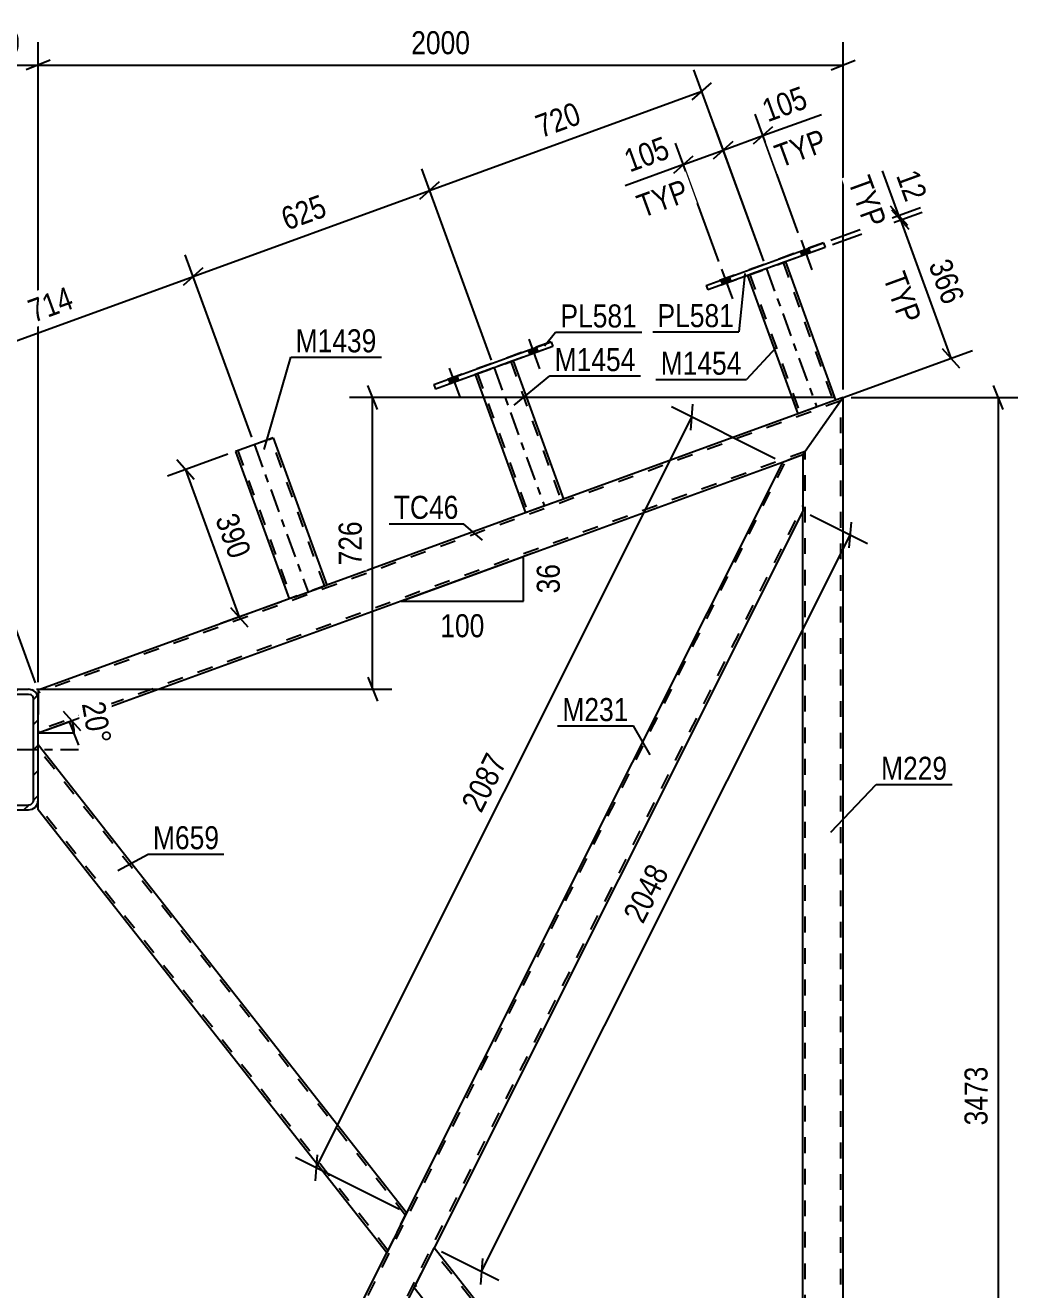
# Model space of a CAD drawing. Header units: millimetres. Extents: x -107 to 1082, y -577 to 264.
# Drawn here: x 818.9 to 942.2, y -210.7 to -53.5 of the extents above; entities that cross this region are included whole.
import ezdxf

# ---------------------------------------------------------------- set-up
doc = ezdxf.new("R2010")
doc.units = ezdxf.units.MM
doc.linetypes.add('DXK_LINE_DOT2', pattern=[3.9198, 1.9599, -1.9599])
doc.linetypes.add('DXK_LINE_DOT3', pattern=[5.9187, 2.979, -0.9799, 0.9799, -0.9799])
doc.styles.add('Arial Narrow', font='ARIALN.TTF', dxfattribs={"height": 0.2})

# ---------------------------------------------------------------- blocks, each defined once
blk = doc.blocks.new('Part-389677451-18751 - 18730')
at = {"color": 7, "linetype": 'DXK_LINE_DOT2'}
for p, q in [((920.17, -100.16), (820.47, -136.44)), ((919.53, -100.07), (917.38, -100.85)), ((920.29, -99.98), (920.47, -99.73)), ((915.77, -106.44), (820.47, -141.13)), ((915.47, -106.87), (912.92, -107.8)), ((885.71, -112.38), (883.5, -113.18)), ((856.34, -123.07), (852.21, -124.57)), ((820.47, -136.13), (820.47, -136.17)), ((820.47, -136.17), (820.47, -136.31)), ((820.47, -137.2), (820.47, -141.45))]:
    blk.add_line(p, q, dxfattribs=at)
at = {"color": 2, "linetype": 'Continuous'}
for p, q in [((920.47, -99.73), (915.47, -106.87)), ((920.47, -99.73), (919.53, -100.07)), ((917.38, -100.85), (885.71, -112.38)), ((912.92, -107.8), (820.47, -141.45)), ((883.5, -113.18), (856.34, -123.07)), ((852.21, -124.57), (820.47, -136.13)), ((820.47, -136.13), (820.47, -136.76)), ((820.47, -136.76), (820.47, -137.2))]:
    blk.add_line(p, q, dxfattribs=at)
blk = doc.blocks.new('Part-389677451-33646 - 18730')
at = {"color": 2, "linetype": 'Continuous'}
for p, q in [((903.45, -85.81), (918.02, -80.51)), ((918.22, -81.07), (903.66, -86.37)), ((918.02, -80.51), (918.02, -80.51)), ((918.02, -80.51), (918.22, -81.07)), ((903.45, -85.81), (903.45, -85.81)), ((903.45, -85.81), (903.66, -86.37))]:
    blk.add_line(p, q, dxfattribs=at)
at = {"color": 7, "linetype": 'DXK_LINE_DOT2'}
for p, q in [((918.02, -80.51), (903.45, -85.81)), ((918.22, -81.07), (903.66, -86.37))]:
    blk.add_line(p, q, dxfattribs=at)
blk = doc.blocks.new('Part-389677451-33650 - 18730')
at = {"color": 7, "linetype": 'DXK_LINE_DOT2'}
for p, q in [((849.68, -104.74), (844.98, -106.45)), ((849.23, -104.91), (849.32, -104.88)), ((849.32, -104.88), (849.34, -104.87)), ((849.34, -104.87), (849.38, -104.85)), ((849.4, -104.85), (849.38, -104.85)), ((849.4, -104.85), (849.4, -104.85)), ((856.06, -123.17), (849.4, -104.85)), ((845.27, -106.35), (845.27, -106.35)), ((845.27, -106.35), (851.92, -124.67)), ((856.34, -123.07), (851.64, -124.78)), ((855.99, -123.2), (855.78, -123.27)), ((851.92, -124.67), (851.94, -124.67)), ((851.94, -124.67), (851.99, -124.65)), ((851.99, -124.65), (852.01, -124.64))]:
    blk.add_line(p, q, dxfattribs=at)
at = {"color": 2, "linetype": 'Continuous'}
for p, q in [((849.12, -104.95), (844.98, -106.45)), ((849.12, -104.95), (849.68, -104.74)), ((849.68, -104.74), (849.68, -104.74)), ((849.68, -104.74), (856.34, -123.07)), ((844.98, -106.45), (844.98, -106.45)), ((844.98, -106.45), (851.64, -124.78)), ((852.21, -124.57), (855.78, -123.27)), ((856.18, -123.13), (855.78, -123.27)), ((856.3, -123.09), (856.18, -123.13)), ((856.34, -123.07), (856.3, -123.09)), ((852.21, -124.57), (851.64, -124.78))]:
    blk.add_line(p, q, dxfattribs=at)
at = {"color": 7, "linetype": 'DXK_LINE_DOT3'}
blk.add_line((847.33, -105.6), (853.99, -123.92), dxfattribs=at)
blk = doc.blocks.new('Part-389677451-18752 - 18730')
at = {"color": 2, "linetype": 'Continuous'}
for p, q in [((919.87, -100.59), (915.47, -106.87)), ((920.47, -99.73), (919.87, -100.59)), ((920.47, -273.03), (920.47, -99.73)), ((915.47, -263.69), (915.47, -113.88))]:
    blk.add_line(p, q, dxfattribs=at)
at = {"color": 7, "linetype": 'DXK_LINE_DOT2'}
for p, q in [((920.17, -272.72), (920.17, -100.16)), ((920.47, -99.73), (920.29, -99.98)), ((915.47, -106.87), (915.47, -113.88)), ((915.77, -268.14), (915.77, -106.44))]:
    blk.add_line(p, q, dxfattribs=at)
blk = doc.blocks.new('Part-389677451-33639 - 18730')
at = {"color": 7, "linetype": 'DXK_LINE_DOT2'}
for p, q in [((874.76, -96.89), (879.46, -95.18)), ((879.46, -95.18), (874.76, -96.89)), ((879.18, -95.28), (879.18, -95.28)), ((879.18, -95.28), (885.42, -112.48)), ((879.46, -95.18), (879.46, -95.18)), ((874.76, -96.89), (874.76, -96.89)), ((874.76, -96.89), (874.76, -96.89)), ((874.76, -96.89), (874.76, -96.89)), ((875.04, -96.78), (875.04, -96.78)), ((875.04, -96.78), (881.29, -113.99)), ((885.71, -112.38), (881.01, -114.09)), ((885.4, -112.49), (885.36, -112.51)), ((881.01, -114.09), (881.01, -114.09))]:
    blk.add_line(p, q, dxfattribs=at)
at = {"color": 2, "linetype": 'Continuous'}
for p, q in [((879.46, -95.18), (885.71, -112.38)), ((874.76, -96.89), (881.01, -114.09)), ((885.71, -112.38), (881.01, -114.09))]:
    blk.add_line(p, q, dxfattribs=at)
at = {"color": 7, "linetype": 'DXK_LINE_DOT3'}
blk.add_line((877.11, -96.03), (883.36, -113.24), dxfattribs=at)
blk = doc.blocks.new('Part-389677451-18753 - 18730')
at = {"color": 2, "linetype": 'Continuous'}
for p, q in [((915.47, -106.87), (912.92, -107.8)), ((915.47, -106.87), (915.47, -113.88)), ((912.92, -107.8), (866.24, -201.11)), ((915.47, -113.88), (869.66, -205.46)), ((819.03, -295.5), (863.77, -206.06)), ((821.15, -302.45), (867.19, -210.4))]:
    blk.add_line(p, q, dxfattribs=at)
at = {"color": 7, "linetype": 'DXK_LINE_DOT2'}
for p, q in [((819.36, -295.52), (913.33, -107.65)), ((820.74, -302.6), (915.47, -113.21)), ((863.77, -206.06), (866.24, -201.11)), ((867.19, -210.4), (869.66, -205.46))]:
    blk.add_line(p, q, dxfattribs=at)
blk = doc.blocks.new('Part-389677451-18756 - 18730')
at = {"color": 2, "linetype": 'Continuous'}
for p, q in [((867.49, -209.81), (869.66, -205.46)), ((915.47, -263.69), (869.66, -205.46)), ((867.19, -210.4), (867.49, -209.81)), ((913.23, -268.93), (867.19, -210.4)), ((915.47, -267.83), (915.47, -263.69))]:
    blk.add_line(p, q, dxfattribs=at)
at = {"color": 7, "linetype": 'DXK_LINE_DOT2'}
for p, q in [((915.47, -264.17), (869.51, -205.75)), ((867.21, -210.36), (867.49, -209.81)), ((913.53, -268.82), (867.34, -210.1)), ((915.26, -268.19), (913.23, -268.93)), ((915.12, -267.47), (914.83, -267.75)), ((915.26, -268.19), (914.83, -267.75)), ((915.47, -267.83), (915.12, -267.47))]:
    blk.add_line(p, q, dxfattribs=at)
blk = doc.blocks.new('Bolt-389677451-33655 - 18730')
at = {"linetype": 'Continuous'}
for points in [[(882.35, -93.49), (881.32, -93.86), (881.53, -94.43), (882.56, -94.05)], [(872.49, -97.08), (871.45, -97.46), (871.66, -98.02), (872.69, -97.64)]]:
    blk.add_hatch(color=1, dxfattribs=at).paths.add_polyline_path(points)
at = {"color": 1, "linetype": 'Continuous'}
for p, q in [((881.41, -92.5), (882.74, -96.17)), ((881.32, -93.86), (881.53, -94.43)), ((882.35, -93.49), (882.56, -94.05)), ((871.45, -97.46), (871.66, -98.02)), ((871.54, -96.09), (872.88, -99.76)), ((872.49, -97.08), (872.69, -97.64))]:
    blk.add_line(p, q, dxfattribs=at)
blk = doc.blocks.new('Part-389677451-18833 - 18730')
at = {"linetype": 'Continuous'}
h = blk.add_hatch(dxfattribs=at)
h.set_pattern_fill('', scale=0.7, style=0, pattern_type=0)
h.set_pattern_definition([(45, (810.4666, -149.8044), (-1.57154, 1.57154), [])])
h.paths.add_polyline_path([(810.47, -137.2), (810.47, -149.8), (810.56, -150.26), (810.82, -150.65), (811.21, -150.91), (811.67, -151), (819.27, -151), (819.73, -150.91), (820.12, -150.65), (820.38, -150.26), (820.47, -149.8), (820.47, -137.2), (820.38, -136.75), (820.12, -136.36), (819.73, -136.1), (819.27, -136), (811.67, -136), (811.21, -136.1), (810.82, -136.36), (810.56, -136.75)])
h.paths.add_polyline_path([(811.24, -136.78), (811.44, -136.65), (811.67, -136.6), (819.27, -136.6), (819.5, -136.65), (819.69, -136.78), (819.82, -136.97), (819.87, -137.2), (819.87, -149.8), (819.82, -150.03), (819.69, -150.23), (819.5, -150.36), (819.27, -150.4), (811.67, -150.4), (811.44, -150.36), (811.24, -150.23), (811.11, -150.03), (811.07, -149.8), (811.07, -137.2), (811.11, -136.97)])
at = {"color": 7, "linetype": 'DXK_LINE_DOT3'}
for p, q in [((815.47, -153.5), (815.47, -133.5)), ((805.47, -143.5), (825.47, -143.5))]:
    blk.add_line(p, q, dxfattribs=at)
at = {"color": 2, "linetype": 'Continuous'}
for p, q in [((810.56, -136.75), (810.47, -137.2)), ((811.67, -136), (811.21, -136.1)), ((811.44, -136.65), (811.67, -136.6)), ((811.67, -136), (819.27, -136)), ((811.67, -136.6), (819.27, -136.6)), ((819.73, -136.1), (819.27, -136)), ((819.27, -136.6), (819.5, -136.65)), ((820.47, -137.2), (820.38, -136.75)), ((810.47, -149.8), (810.47, -137.2)), ((811.07, -137.2), (811.11, -136.97)), ((811.07, -149.8), (811.07, -137.2)), ((819.82, -136.97), (819.87, -137.2)), ((819.87, -149.8), (819.87, -137.2)), ((820.47, -149.8), (820.47, -137.2)), ((810.47, -149.8), (810.56, -150.26)), ((811.11, -150.03), (811.07, -149.8)), ((811.67, -150.4), (811.44, -150.36)), ((811.67, -150.4), (819.27, -150.4)), ((819.5, -150.36), (819.27, -150.4)), ((819.87, -149.8), (819.82, -150.03)), ((820.38, -150.26), (820.47, -149.8)), ((811.21, -150.91), (811.67, -151)), ((811.67, -151), (819.27, -151)), ((819.27, -151), (819.73, -150.91))]:
    blk.add_line(p, q, dxfattribs=at)
for centre, radius, start, end in [((811.67, -137.2), 1.2, 112.5, 157.5), ((811.67, -137.2), 0.6, 112.5, 157.5), ((819.27, -137.2), 0.6, 22.5, 67.5), ((819.27, -137.2), 1.2, 22.5, 67.5), ((811.67, -149.8), 1.2, 202.5, 247.5), ((811.67, -149.8), 0.6, 202.5, 247.5), ((819.27, -149.8), 0.6, 292.5, 337.5), ((819.27, -149.8), 1.2, 292.5, 337.5)]:
    blk.add_arc(centre, radius, start, end, dxfattribs=at)
blk = doc.blocks.new('Part-389677451-18786 - 18730')
at = {"color": 2, "linetype": 'Continuous'}
for p, q in [((866.24, -201.11), (820.47, -142.92)), ((820.47, -151.01), (820.47, -149.8)), ((863.77, -206.06), (820.47, -151.01)), ((866.24, -201.11), (863.77, -206.06))]:
    blk.add_line(p, q, dxfattribs=at)
at = {"color": 7, "linetype": 'DXK_LINE_DOT2'}
for p, q in [((820.47, -149.8), (820.47, -142.92)), ((866.1, -201.41), (820.47, -143.4)), ((863.92, -205.76), (820.47, -150.52))]:
    blk.add_line(p, q, dxfattribs=at)
blk = doc.blocks.new('Bolt-389677451-33661 - 18730')
at = {"linetype": 'Continuous'}
for points in [[(916.18, -81.17), (915.15, -81.55), (915.36, -82.11), (916.39, -81.74)], [(906.32, -84.77), (905.28, -85.14), (905.49, -85.71), (906.52, -85.33)]]:
    blk.add_hatch(color=1, dxfattribs=at).paths.add_polyline_path(points)
at = {"color": 1, "linetype": 'Continuous'}
for p, q in [((915.15, -81.55), (915.36, -82.11)), ((915.24, -80.19), (916.57, -83.85)), ((916.18, -81.17), (916.39, -81.74)), ((905.37, -83.78), (906.71, -87.45)), ((906.32, -84.77), (906.52, -85.33)), ((905.28, -85.14), (905.49, -85.71))]:
    blk.add_line(p, q, dxfattribs=at)
blk = doc.blocks.new('Part-389677451-33640 - 18730')
at = {"color": 2, "linetype": 'Continuous'}
for p, q in [((869.62, -98.12), (884.19, -92.82)), ((884.39, -93.38), (869.83, -98.69)), ((884.19, -92.82), (884.19, -92.82)), ((884.19, -92.82), (884.39, -93.38)), ((869.62, -98.12), (869.62, -98.12)), ((869.62, -98.12), (869.83, -98.69))]:
    blk.add_line(p, q, dxfattribs=at)
at = {"color": 7, "linetype": 'DXK_LINE_DOT2'}
for p, q in [((884.19, -92.82), (869.62, -98.12)), ((884.39, -93.38), (869.83, -98.69))]:
    blk.add_line(p, q, dxfattribs=at)
blk = doc.blocks.new('Part-389677451-33645 - 18730')
at = {"color": 7, "linetype": 'DXK_LINE_DOT2'}
for p, q in [((908.59, -84.57), (913.29, -82.87)), ((913.29, -82.87), (908.59, -84.57)), ((913.01, -82.97), (913.01, -82.97)), ((913.01, -82.97), (919.25, -100.17)), ((913.29, -82.87), (913.29, -82.87)), ((908.59, -84.57), (908.59, -84.57)), ((908.59, -84.57), (908.59, -84.58)), ((908.59, -84.57), (908.59, -84.58)), ((908.87, -84.47), (908.87, -84.47)), ((908.87, -84.47), (915.12, -101.67)), ((919.54, -100.07), (914.84, -101.78)), ((919.23, -100.18), (919.19, -100.2)), ((914.84, -101.78), (914.84, -101.78))]:
    blk.add_line(p, q, dxfattribs=at)
at = {"color": 2, "linetype": 'Continuous'}
for p, q in [((913.29, -82.87), (919.54, -100.07)), ((908.59, -84.58), (914.84, -101.78)), ((919.54, -100.07), (914.84, -101.78))]:
    blk.add_line(p, q, dxfattribs=at)
at = {"color": 7, "linetype": 'DXK_LINE_DOT3'}
blk.add_line((910.94, -83.72), (917.19, -100.92), dxfattribs=at)
blk = doc.blocks.new('Bolt-389677451-33654 - 18730')
at = {"linetype": 'Continuous'}
for points in [[(882.35, -93.49), (881.32, -93.86), (881.53, -94.43), (882.56, -94.05)], [(872.49, -97.08), (871.45, -97.46), (871.66, -98.02), (872.69, -97.64)]]:
    blk.add_hatch(color=1, dxfattribs=at).paths.add_polyline_path(points)
at = {"color": 1, "linetype": 'Continuous'}
for p, q in [((881.41, -92.5), (882.74, -96.17)), ((881.32, -93.86), (881.53, -94.43)), ((882.35, -93.49), (882.56, -94.05)), ((871.45, -97.46), (871.66, -98.02)), ((871.54, -96.09), (872.88, -99.76)), ((872.49, -97.08), (872.69, -97.64))]:
    blk.add_line(p, q, dxfattribs=at)
blk = doc.blocks.new('Bolt-389677451-33660 - 18730')
at = {"linetype": 'Continuous'}
for points in [[(916.18, -81.17), (915.15, -81.55), (915.36, -82.11), (916.39, -81.74)], [(906.32, -84.77), (905.28, -85.14), (905.49, -85.71), (906.52, -85.33)]]:
    blk.add_hatch(color=1, dxfattribs=at).paths.add_polyline_path(points)
at = {"color": 1, "linetype": 'Continuous'}
for p, q in [((915.15, -81.55), (915.36, -82.11)), ((915.24, -80.19), (916.57, -83.85)), ((916.18, -81.17), (916.39, -81.74)), ((905.37, -83.78), (906.71, -87.45)), ((906.32, -84.77), (906.52, -85.33)), ((905.28, -85.14), (905.49, -85.71))]:
    blk.add_line(p, q, dxfattribs=at)
blk = doc.blocks.new('StraightDimension-389677451-22939 - 18730')
at = {"color": 7, "linetype": 'Continuous'}
for p, q in [((940.36, -101.23), (939.16, -98.23)), ((921.47, -99.73), (942.16, -99.73)), ((939.76, -273.4), (939.76, -99.73))]:
    blk.add_line(p, q, dxfattribs=at)
at = {"color": 0}
blk.add_wipeout([(939.01, -182.31), (934.81, -182.31), (934.81, -190.82), (939.01, -190.82)], dxfattribs=at)
at = {"color": 3, "style": 'Arial Narrow'}
blk.add_text('3473', height=2.863, rotation=90.0002, dxfattribs=at).set_placement((938.41, -190.22))
blk = doc.blocks.new('StraightDimension-389677451-22920 - 18730')
at = {"color": 7, "linetype": 'Continuous'}
for p, q in [((862.61, -101.23), (861.41, -98.23)), ((919.47, -99.73), (859.16, -99.73)), ((862.01, -136), (862.01, -99.73)), ((861.41, -134.5), (862.61, -137.5)), ((820.27, -136), (864.41, -136))]:
    blk.add_line(p, q, dxfattribs=at)
at = {"color": 0}
blk.add_wipeout([(861.26, -114.52), (857.06, -114.52), (857.06, -121.21), (861.26, -121.21)], dxfattribs=at)
at = {"color": 3, "style": 'Arial Narrow'}
blk.add_text('726', height=2.863, rotation=90.0002, dxfattribs=at).set_placement((860.66, -120.61))
blk = doc.blocks.new('StraightDimension-389677451-23010 - 18730')
at = {"color": 7, "linetype": 'Continuous'}
for p, q in [((901.54, -103.78), (901.81, -100.56)), ((855, -195.49), (901.68, -102.17)), ((912.03, -107.35), (899.13, -100.9)), ((865.35, -200.66), (852.45, -194.21)), ((855.14, -193.88), (854.87, -197.1))]:
    blk.add_line(p, q, dxfattribs=at)
at = {"color": 0}
blk.add_wipeout([(879.57, -144.69), (875.82, -142.81), (872.01, -150.42), (875.77, -152.3)], dxfattribs=at)
at = {"color": 3, "style": 'Arial Narrow'}
blk.add_text('2087', height=2.863, rotation=63.4264, dxfattribs=at).set_placement((875.5, -151.5))
blk = doc.blocks.new('StraightDimension-389677451-23044 - 18730')
at = {"color": 7, "linetype": 'Continuous'}
for p, q in [((916.36, -114.33), (923.5, -117.9)), ((921.22, -118.44), (921.49, -115.22)), ((875.55, -208.4), (921.35, -116.83)), ((870.56, -205.9), (877.69, -209.47)), ((875.68, -206.79), (875.41, -210.01))]:
    blk.add_line(p, q, dxfattribs=at)
at = {"color": 0}
blk.add_wipeout([(899.68, -158.47), (895.93, -156.59), (892.12, -164.21), (895.88, -166.09)], dxfattribs=at)
at = {"color": 3, "style": 'Arial Narrow'}
blk.add_text('2048', height=2.863, rotation=63.4264, dxfattribs=at).set_placement((895.61, -165.28))
blk = doc.blocks.new('AngleDimension-389677451-23094 - 18730')
at = {"color": 7, "linetype": 'Continuous'}
for p, q in [((823.59, -138.71), (825.74, -141.12)), ((824.66, -139.92), (820.47, -141.45)), ((824.93, -141.45), (820.47, -141.45)), ((821.41, -141.1), (824.66, -139.92)), ((825.53, -142.95), (824.33, -139.95))]:
    blk.add_line(p, q, dxfattribs=at)
blk.add_arc((820.47, -141.45), 4.47, 0, 20, dxfattribs=at)
at = {"color": 0}
blk.add_wipeout([(826.31, -143.7), (830.45, -142.97), (829.33, -136.61), (825.19, -137.33)], dxfattribs=at)
at = {"color": 3, "style": 'Arial Narrow'}
blk.add_text('20°', height=2.863, rotation=-80.0021, dxfattribs=at).set_placement((825.88, -137.82))
blk = doc.blocks.new('StraightDimension-389677451-30030 - 18730')
at = {"color": 7, "linetype": 'Continuous'}
for p, q in [((820.47, -135.13), (820.47, -55.56)), ((920.47, -98.73), (920.47, -55.56)), ((821.97, -57.81), (818.97, -59.01)), ((918.97, -59.01), (921.97, -57.81)), ((820.47, -58.41), (920.47, -58.41))]:
    blk.add_line(p, q, dxfattribs=at)
at = {"color": 0}
blk.add_wipeout([(874.72, -57.66), (874.72, -53.46), (866.21, -53.46), (866.21, -57.66)], dxfattribs=at)
at = {"color": 3, "style": 'Arial Narrow'}
blk.add_text('2000', height=2.863, dxfattribs=at).set_placement((866.81, -57.06))
blk = doc.blocks.new('StraightDimension-389677451-30031 - 18730')
at = {"color": 7, "linetype": 'Continuous'}
for p, q in [((810.47, -135.13), (810.47, -55.56)), ((820.47, -135.13), (820.47, -55.56)), ((808.97, -59.01), (811.97, -57.81)), ((821.97, -57.81), (818.97, -59.01)), ((810.47, -58.41), (820.47, -58.41))]:
    blk.add_line(p, q, dxfattribs=at)
at = {"color": 0}
blk.add_wipeout([(818.81, -57.66), (818.81, -53.46), (812.12, -53.46), (812.12, -57.66)], dxfattribs=at)
at = {"color": 3, "style": 'Arial Narrow'}
blk.add_text('200', height=2.863, dxfattribs=at).set_placement((812.72, -57.06))
blk = doc.blocks.new('StraightDimension-389677451-38676 - 18730')
at = {"color": 7, "linetype": 'Continuous'}
for p, q in [((910.6, -82.78), (901.94, -59)), ((901.71, -62.75), (904.12, -60.6)), ((869.09, -73.99), (902.91, -61.67)), ((876.77, -95.09), (868.11, -71.31)), ((870.29, -72.91), (867.88, -75.06))]:
    blk.add_line(p, q, dxfattribs=at)
at = {"color": 0}
blk.add_wipeout([(888.88, -65.98), (887.45, -62.04), (881.17, -64.32), (882.6, -68.27)], dxfattribs=at)
at = {"color": 3, "style": 'Arial Narrow'}
blk.add_text('720', height=2.863, rotation=20.002, dxfattribs=at).set_placement((882.96, -67.5))
blk = doc.blocks.new('StraightDimension-389677451-38677 - 18730')
at = {"color": 7, "linetype": 'Continuous'}
for p, q in [((876.77, -95.09), (868.11, -71.31)), ((867.88, -75.06), (870.29, -72.91)), ((839.72, -84.68), (869.09, -73.99)), ((846.99, -104.66), (838.74, -82)), ((840.92, -83.6), (838.52, -85.75))]:
    blk.add_line(p, q, dxfattribs=at)
at = {"color": 0}
blk.add_wipeout([(857.29, -77.48), (855.85, -73.54), (849.57, -75.82), (851.01, -79.77)], dxfattribs=at)
at = {"color": 3, "style": 'Arial Narrow'}
blk.add_text('625', height=2.863, rotation=20.002, dxfattribs=at).set_placement((851.36, -79))
blk = doc.blocks.new('StraightDimension-389677451-38678 - 18730')
at = {"color": 7, "linetype": 'Continuous'}
for p, q in [((846.99, -104.66), (838.74, -82)), ((806.18, -96.88), (839.72, -84.68)), ((838.52, -85.75), (840.92, -83.6)), ((820.12, -135.19), (805.21, -94.2)), ((807.39, -95.8), (804.98, -97.96))]:
    blk.add_line(p, q, dxfattribs=at)
at = {"color": 0}
blk.add_wipeout([(825.84, -88.93), (824.4, -84.98), (818.12, -87.27), (819.55, -91.22)], dxfattribs=at)
at = {"color": 3, "style": 'Arial Narrow'}
blk.add_text('714', height=2.863, rotation=20.002, dxfattribs=at).set_placement((819.91, -90.45))
blk = doc.blocks.new('StraightDimension-389677451-38710 - 18730')
at = {"color": 7, "linetype": 'Continuous'}
for p, q in [((914.9, -79.25), (909.53, -64.5)), ((910.6, -82.78), (904.6, -66.3)), ((905.57, -68.98), (910.5, -67.18)), ((911.71, -66.1), (909.3, -68.26)), ((904.37, -70.05), (906.77, -67.9))]:
    blk.add_line(p, q, dxfattribs=at)
at = {"color": 0}
blk.add_wipeout([(917.02, -64.01), (915.58, -60.06), (909.3, -62.35), (910.74, -66.3)], dxfattribs=at)
at = {"color": 7, "linetype": 'Continuous'}
blk.add_line((910.5, -67.18), (917.77, -64.54), dxfattribs=at)
at = {"color": 0, "linetype": 'Continuous'}
blk.add_wipeout([(919.45, -69.35), (918.01, -65.41), (910.88, -68), (912.32, -71.95)], dxfattribs=at)
at = {"color": 7, "linetype": 'Continuous'}
blk.add_line((910.5, -67.18), (917.77, -64.54), dxfattribs=at)
at = {"color": 3, "style": 'Arial Narrow'}
blk.add_text('105', height=2.863, rotation=20.0077, dxfattribs=at).set_placement((911.1, -65.53))
at = {"color": 3, "linetype": 'Continuous', "style": 'Arial Narrow'}
blk.add_text('TYP', height=2.863, rotation=20.0077, dxfattribs=at).set_placement((912.67, -71.18))
blk = doc.blocks.new('StraightDimension-389677451-38711 - 18730')
at = {"color": 7, "linetype": 'Continuous'}
for p, q in [((910.6, -82.78), (904.6, -66.3)), ((905.03, -82.84), (899.66, -68.1)), ((900.64, -70.77), (905.57, -68.98)), ((906.77, -67.9), (904.37, -70.05)), ((899.43, -71.85), (901.84, -69.7))]:
    blk.add_line(p, q, dxfattribs=at)
at = {"color": 0}
blk.add_wipeout([(899.89, -70.25), (898.45, -66.3), (892.17, -68.59), (893.61, -72.54)], dxfattribs=at)
at = {"color": 7, "linetype": 'Continuous'}
blk.add_line((900.64, -70.77), (893.37, -73.42), dxfattribs=at)
at = {"color": 0, "linetype": 'Continuous'}
blk.add_wipeout([(902.31, -75.59), (900.88, -71.64), (893.75, -74.24), (895.18, -78.19)], dxfattribs=at)
at = {"color": 7, "linetype": 'Continuous'}
blk.add_line((900.64, -70.77), (893.37, -73.42), dxfattribs=at)
at = {"color": 3, "style": 'Arial Narrow'}
blk.add_text('105', height=2.863, rotation=20.0077, dxfattribs=at).set_placement((893.96, -71.77))
at = {"color": 3, "linetype": 'Continuous', "style": 'Arial Narrow'}
blk.add_text('TYP', height=2.863, rotation=20.0077, dxfattribs=at).set_placement((895.54, -77.42))
blk = doc.blocks.new('StraightDimension-389677451-38722 - 18730')
at = {"color": 7, "linetype": 'Continuous'}
for p, q in [((844.04, -106.79), (836.52, -109.53)), ((839.85, -109.91), (837.7, -107.5)), ((838.77, -108.71), (845.43, -127.03)), ((850.7, -125.12), (843.17, -127.85)), ((844.35, -125.83), (846.51, -128.24))]:
    blk.add_line(p, q, dxfattribs=at)
at = {"color": 0}
blk.add_wipeout([(843.95, -120.76), (847.89, -119.32), (845.61, -113.04), (841.66, -114.47)], dxfattribs=at)
at = {"color": 3, "style": 'Arial Narrow'}
blk.add_text('390', height=2.863, rotation=-70.0384, dxfattribs=at).set_placement((842.43, -114.83))
blk = doc.blocks.new('StraightDimension-389677451-38739 - 18730')
at = {"color": 7, "linetype": 'Continuous'}
for p, q in [((919.16, -80.73), (930.27, -76.68)), ((928.67, -78.86), (926.51, -76.46)), ((927.59, -77.66), (933.85, -94.85)), ((920.47, -99.73), (936.53, -93.88)), ((932.78, -93.65), (934.93, -96.06))]:
    blk.add_line(p, q, dxfattribs=at)
at = {"color": 0}
blk.add_wipeout([(932.57, -89.14), (936.52, -87.7), (934.23, -81.42), (930.28, -82.86)], dxfattribs=at)
at = {"color": 0, "linetype": 'Continuous'}
blk.add_wipeout([(927.23, -91.57), (931.17, -90.13), (928.58, -83), (924.63, -84.44)], dxfattribs=at)
at = {"color": 3, "style": 'Arial Narrow'}
blk.add_text('366', height=2.863, rotation=-69.9925, dxfattribs=at).set_placement((931.05, -83.22))
at = {"color": 3, "linetype": 'Continuous', "style": 'Arial Narrow'}
blk.add_text('TYP', height=2.863, rotation=-69.9925, dxfattribs=at).set_placement((925.4, -84.79))
blk = doc.blocks.new('StraightDimension-389677451-38740 - 18730')
at = {"color": 7, "linetype": 'Continuous'}
for p, q in [((918.96, -80.17), (930.06, -76.12)), ((919.16, -80.73), (930.27, -76.68)), ((926.31, -75.89), (928.46, -78.3)), ((928.67, -78.86), (926.51, -76.46)), ((927.39, -77.1), (927.59, -77.66))]:
    blk.add_line(p, q, dxfattribs=at)
at = {"color": 0}
blk.add_wipeout([(927.91, -76.35), (931.86, -74.91), (930.2, -70.35), (926.25, -71.78)], dxfattribs=at)
at = {"color": 7, "linetype": 'Continuous'}
blk.add_line((927.39, -77.1), (925.37, -71.55), dxfattribs=at)
at = {"color": 0, "linetype": 'Continuous'}
blk.add_wipeout([(922.88, -79.63), (926.83, -78.19), (924.23, -71.06), (920.29, -72.5)], dxfattribs=at)
at = {"color": 7, "linetype": 'Continuous'}
blk.add_line((927.39, -77.1), (925.37, -71.55), dxfattribs=at)
at = {"color": 3, "linetype": 'Continuous', "style": 'Arial Narrow'}
blk.add_text('TYP', height=2.863, rotation=-69.9925, dxfattribs=at).set_placement((921.05, -72.86))
at = {"color": 3, "style": 'Arial Narrow'}
blk.add_text('12', height=2.863, rotation=-69.9925, dxfattribs=at).set_placement((927.02, -72.14))
blk = doc.blocks.new('AngleDimension-389677451-38800 - 18730')
at = {"color": 7, "linetype": 'Continuous'}
for p, q in [((881.92, -119.08), (880.77, -119.5)), ((865.55, -125.04), (880.77, -119.5)), ((880.77, -125.04), (880.77, -119.5)), ((865.55, -125.04), (880.77, -125.04))]:
    blk.add_line(p, q, dxfattribs=at)
at = {"color": 0}
blk.add_wipeout([(876.5, -130.14), (876.5, -125.94), (869.82, -125.94), (869.82, -130.14)], dxfattribs=at)
at = {"color": 3, "style": 'Arial Narrow'}
blk.add_text('100', height=2.863, dxfattribs=at).set_placement((870.42, -129.54))
at = {"color": 0}
blk.add_wipeout([(885.87, -119.84), (881.67, -119.84), (881.67, -124.69), (885.87, -124.69)], dxfattribs=at)
at = {"color": 3, "style": 'Arial Narrow'}
blk.add_text('36', height=2.863, rotation=90.0002, dxfattribs=at).set_placement((885.27, -124.09))
blk = doc.blocks.new('Mark-389677451-22709 - 18730')
at = {"color": 0}
blk.add_wipeout([(933.4, -147.26), (933.4, -144.26), (925.18, -144.26), (925.18, -147.26)], dxfattribs=at)
blk.add_wipeout([(933.4, -147.26), (933.4, -144.26), (925.18, -144.26), (925.18, -147.26)], dxfattribs=at)
at = {"color": 30, "linetype": 'Continuous'}
for p, q in [((918.94, -153.78), (924.58, -147.86)), ((924.58, -147.86), (934, -147.86))]:
    blk.add_line(p, q, dxfattribs=at)
at = {"color": 3, "style": 'Arial Narrow'}
blk.add_text('M229', height=2.863, dxfattribs=at).set_placement((925.18, -147.26))
blk = doc.blocks.new('Mark-389677451-38778 - 18730')
at = {"color": 0}
blk.add_wipeout([(907.85, -96.9), (907.85, -93.9), (897.8, -93.9), (897.8, -96.9)], dxfattribs=at)
blk.add_wipeout([(907.85, -96.9), (907.85, -93.9), (897.8, -93.9), (897.8, -96.9)], dxfattribs=at)
at = {"color": 30, "linetype": 'Continuous'}
for p in [(912.15, -93.51), (897.2, -97.5)]:
    blk.add_line(p, (908.45, -97.5), dxfattribs=at)
at = {"color": 3, "style": 'Arial Narrow'}
blk.add_text('M1454', height=2.863, dxfattribs=at).set_placement((897.8, -96.9))
blk = doc.blocks.new('Mark-389677451-22706 - 18730')
at = {"color": 0}
blk.add_wipeout([(872.69, -114.82), (872.69, -111.82), (864.65, -111.82), (864.65, -114.82)], dxfattribs=at)
blk.add_wipeout([(872.69, -114.82), (872.69, -111.82), (864.65, -111.82), (864.65, -114.82)], dxfattribs=at)
at = {"color": 30, "linetype": 'Continuous'}
for p in [(864.05, -115.42), (875.66, -117.45)]:
    blk.add_line(p, (873.29, -115.42), dxfattribs=at)
at = {"color": 3, "style": 'Arial Narrow'}
blk.add_text('TC46', height=2.863, dxfattribs=at).set_placement((864.65, -114.82))
blk = doc.blocks.new('Mark-389677451-38781 - 18730')
at = {"color": 0}
blk.add_wipeout([(906.92, -90.99), (906.92, -87.99), (897.41, -87.99), (897.41, -90.99)], dxfattribs=at)
blk.add_wipeout([(906.92, -90.99), (906.92, -87.99), (897.41, -87.99), (897.41, -90.99)], dxfattribs=at)
at = {"color": 30, "linetype": 'Continuous'}
for p in [(908.26, -84.32), (896.81, -91.59)]:
    blk.add_line(p, (907.52, -91.59), dxfattribs=at)
at = {"color": 3, "style": 'Arial Narrow'}
blk.add_text('PL581', height=2.863, dxfattribs=at).set_placement((897.41, -90.99))
blk = doc.blocks.new('Mark-389677451-22712 - 18730')
at = {"color": 0}
blk.add_wipeout([(893.81, -139.96), (893.81, -136.96), (885.59, -136.96), (885.59, -139.96)], dxfattribs=at)
blk.add_wipeout([(893.81, -139.96), (893.81, -136.96), (885.59, -136.96), (885.59, -139.96)], dxfattribs=at)
at = {"color": 30, "linetype": 'Continuous'}
for p in [(884.99, -140.56), (896.51, -144.16)]:
    blk.add_line(p, (894.41, -140.56), dxfattribs=at)
at = {"color": 3, "style": 'Arial Narrow'}
blk.add_text('M231', height=2.863, dxfattribs=at).set_placement((885.59, -139.96))
blk = doc.blocks.new('Mark-389677451-22718 - 18730')
at = {"color": 0}
blk.add_wipeout([(842.95, -155.89), (842.95, -152.89), (834.73, -152.89), (834.73, -155.89)], dxfattribs=at)
blk.add_wipeout([(842.95, -155.89), (842.95, -152.89), (834.73, -152.89), (834.73, -155.89)], dxfattribs=at)
at = {"color": 30, "linetype": 'Continuous'}
for p, q in [((830.38, -158.52), (834.13, -156.49)), ((834.13, -156.49), (843.55, -156.49))]:
    blk.add_line(p, q, dxfattribs=at)
at = {"color": 3, "style": 'Arial Narrow'}
blk.add_text('M659', height=2.863, dxfattribs=at).set_placement((834.73, -155.89))
blk = doc.blocks.new('Mark-389677451-38712 - 18730')
at = {"color": 0}
blk.add_wipeout([(862.5, -94.12), (862.5, -91.12), (852.45, -91.12), (852.45, -94.12)], dxfattribs=at)
blk.add_wipeout([(862.5, -94.12), (862.5, -91.12), (852.45, -91.12), (852.45, -94.12)], dxfattribs=at)
at = {"color": 30, "linetype": 'Continuous'}
for p, q in [((848.56, -106.2), (851.85, -94.72)), ((851.85, -94.72), (863.1, -94.72))]:
    blk.add_line(p, q, dxfattribs=at)
at = {"color": 3, "style": 'Arial Narrow'}
blk.add_text('M1439', height=2.863, dxfattribs=at).set_placement((852.45, -94.12))
blk = doc.blocks.new('Mark-389677451-38760 - 18730')
at = {"color": 0}
blk.add_wipeout([(894.69, -96.46), (894.69, -93.46), (884.63, -93.46), (884.63, -96.46)], dxfattribs=at)
blk.add_wipeout([(894.69, -96.46), (894.69, -93.46), (884.63, -93.46), (884.63, -96.46)], dxfattribs=at)
at = {"color": 30, "linetype": 'Continuous'}
for p, q in [((879.58, -100.69), (884.03, -97.06)), ((884.03, -97.06), (895.29, -97.06))]:
    blk.add_line(p, q, dxfattribs=at)
at = {"color": 3, "style": 'Arial Narrow'}
blk.add_text('M1454', height=2.863, dxfattribs=at).set_placement((884.63, -96.46))
blk = doc.blocks.new('Mark-389677451-38763 - 18730')
at = {"color": 0}
blk.add_wipeout([(894.85, -91.03), (894.85, -88.03), (885.35, -88.03), (885.35, -91.03)], dxfattribs=at)
blk.add_wipeout([(894.85, -91.03), (894.85, -88.03), (885.35, -88.03), (885.35, -91.03)], dxfattribs=at)
at = {"color": 30, "linetype": 'Continuous'}
for p, q in [((883.35, -93.33), (884.75, -91.63)), ((884.75, -91.63), (895.45, -91.63))]:
    blk.add_line(p, q, dxfattribs=at)
at = {"color": 3, "style": 'Arial Narrow'}
blk.add_text('PL581', height=2.863, dxfattribs=at).set_placement((885.35, -91.03))

msp = doc.modelspace()

# ---------------------------------------------------------------- block references
for name in ['Part-389677451-33646 - 18730', 'Bolt-389677451-33661 - 18730', 'Bolt-389677451-33660 - 18730', 'Part-389677451-33645 - 18730', 'Bolt-389677451-33655 - 18730', 'Bolt-389677451-33654 - 18730', 'Part-389677451-33640 - 18730', 'Part-389677451-33639 - 18730', 'StraightDimension-389677451-22939 - 18730', 'Part-389677451-18751 - 18730', 'Part-389677451-18752 - 18730', 'Part-389677451-33650 - 18730', 'Part-389677451-18753 - 18730', 'Part-389677451-18833 - 18730', 'Part-389677451-18786 - 18730', 'Part-389677451-18756 - 18730']:
    msp.add_blockref(name, (0, 0))

# ---------------------------------------------------------------- next in the draw order: block references
for name in ['StraightDimension-389677451-22920 - 18730', 'Mark-389677451-22718 - 18730']:
    msp.add_blockref(name, (0, 0))

# ---------------------------------------------------------------- next in the draw order: block references
for name in ['StraightDimension-389677451-23010 - 18730', 'AngleDimension-389677451-23094 - 18730']:
    msp.add_blockref(name, (0, 0))

# ---------------------------------------------------------------- next in the draw order: block references
msp.add_blockref('StraightDimension-389677451-23044 - 18730', (0, 0))

# ---------------------------------------------------------------- next in the draw order: block references
for name in ['StraightDimension-389677451-30030 - 18730', 'Mark-389677451-22712 - 18730', 'Mark-389677451-22709 - 18730']:
    msp.add_blockref(name, (0, 0))

# ---------------------------------------------------------------- next in the draw order: block references
for name in ['StraightDimension-389677451-30031 - 18730', 'StraightDimension-389677451-38676 - 18730', 'Mark-389677451-22706 - 18730', 'AngleDimension-389677451-38800 - 18730']:
    msp.add_blockref(name, (0, 0))

# ---------------------------------------------------------------- next in the draw order: block references
for name in ['StraightDimension-389677451-38710 - 18730', 'StraightDimension-389677451-38677 - 18730', 'Mark-389677451-38781 - 18730', 'Mark-389677451-38760 - 18730', 'Mark-389677451-38778 - 18730']:
    msp.add_blockref(name, (0, 0))

# ---------------------------------------------------------------- next in the draw order: block references
for name in ['StraightDimension-389677451-38711 - 18730', 'StraightDimension-389677451-38739 - 18730', 'StraightDimension-389677451-38678 - 18730', 'Mark-389677451-38763 - 18730']:
    msp.add_blockref(name, (0, 0))

# ---------------------------------------------------------------- next in the draw order: block references
for name in ['StraightDimension-389677451-38740 - 18730', 'StraightDimension-389677451-38722 - 18730']:
    msp.add_blockref(name, (0, 0))

# ---------------------------------------------------------------- next in the draw order: block references
msp.add_blockref('Mark-389677451-38712 - 18730', (0, 0))

doc.saveas('drawing.dxf')
